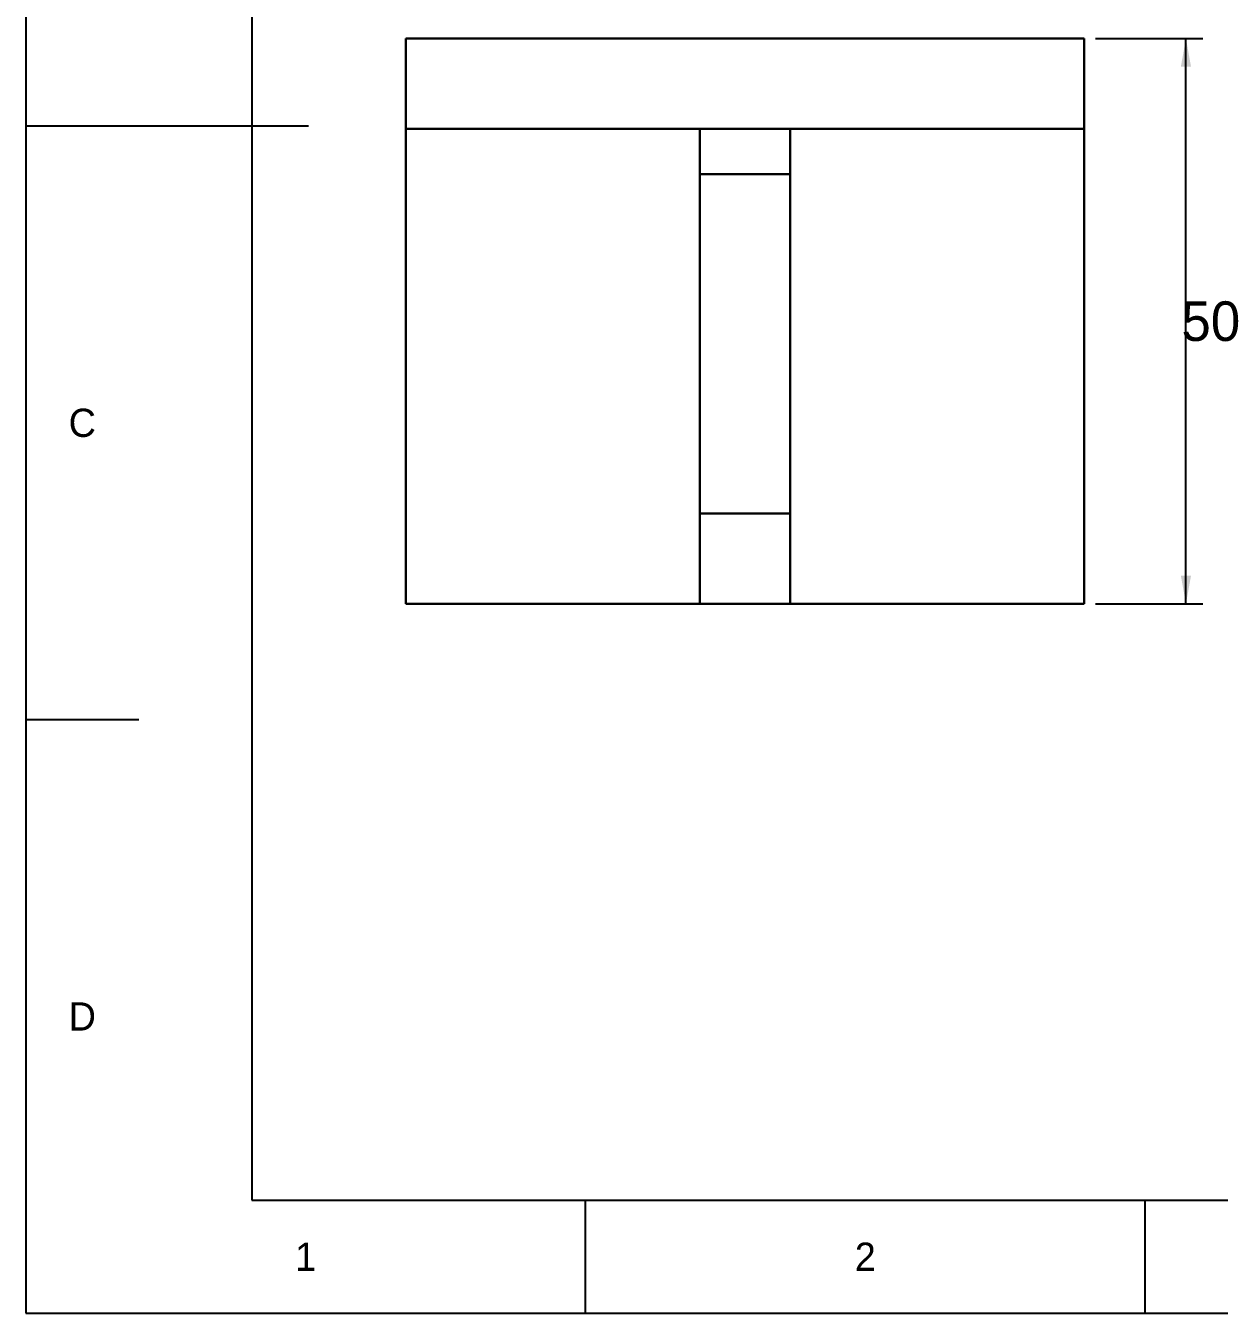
# Model space of a CAD drawing. Extents: x 0 to 297, y 0 to 210.
# Drawn here: x 0 to 105.6, y 0 to 113.9 of the extents above; entities that cross this region are included whole.
import ezdxf
from ezdxf.enums import TextEntityAlignment as Align

# ---------------------------------------------------------------- set-up
doc = ezdxf.new("R2010")
doc.units = 0
for name, color, linetype in [('COTAS', 7, 'CONTINUOUS'), ('FINA', 7, 'CONTINUOUS'), ('NORMA', 7, 'CONTINUOUS'), ('TEXTO', 7, 'CONTINUOUS'), ('VISIBLE', 7, 'CONTINUOUS')]:
    doc.layers.add(name, color=color, linetype=linetype)

msp = doc.modelspace()

# ---------------------------------------------------------------- linework, layer by layer
at = {"layer": 'COTAS'}
for p, q in [((94.6091, 112.7391), (104.1091, 112.7391)), ((102.6091, 62.7391), (102.6091, 112.7391)), ((94.6091, 62.7391), (104.1091, 62.7391))]:
    msp.add_line(p, q, dxfattribs=at)
for points in [[(102.6091, 112.7391), (103.0591, 110.2391), (102.1591, 110.2391)], [(102.6091, 62.7391), (103.0591, 65.2391), (102.1591, 65.2391)]]:
    msp.add_solid(points, dxfattribs=at)
at = {"layer": 'FINA'}
for p, q in [((0, 210), (0, 0)), ((0, 105), (10, 105)), ((0, 52.5), (10, 52.5)), ((49.5, 0), (49.5, 10)), ((99, 0), (99, 10)), ((0, 0), (297, 0))]:
    msp.add_line(p, q, dxfattribs=at)
at = {"layer": 'NORMA'}
for p, q in [((20, 200), (20, 10)), ((0, 105), (25, 105)), ((20, 10), (287, 10))]:
    msp.add_line(p, q, dxfattribs=at)
at = {"layer": 'VISIBLE'}
for p, q in [((33.6091, 112.7391), (33.6091, 112.7391)), ((33.6091, 104.7391), (33.6091, 112.7391)), ((33.6091, 112.7391), (33.6091, 112.7391)), ((33.6091, 112.7391), (33.6091, 112.7391)), ((33.6091, 112.7391), (33.6091, 112.7391)), ((33.6091, 112.7391), (33.6091, 112.7391)), ((33.6091, 112.7391), (33.6091, 112.7391)), ((33.6091, 112.7391), (33.6091, 112.7391)), ((33.6091, 112.7391), (33.6091, 112.7391)), ((33.6091, 112.7391), (33.6091, 112.7391)), ((33.6091, 112.7391), (33.6091, 112.7391)), ((33.6091, 112.7391), (33.6091, 112.7391)), ((33.6091, 112.7391), (33.6091, 112.7391)), ((33.6091, 112.7391), (33.6091, 104.7391)), ((33.6091, 112.7391), (59.6091, 112.7391)), ((34.2888, 112.7391), (33.6091, 112.7391)), ((33.6091, 112.7391), (33.6091, 108.7391)), ((33.6091, 108.7391), (33.6091, 112.7391)), ((34.7936, 112.7391), (34.2888, 112.7391)), ((36.6438, 112.7391), (34.7936, 112.7391)), ((38.3226, 112.7391), (36.6438, 112.7391)), ((39.8956, 112.7391), (38.3226, 112.7391)), ((39.1091, 112.7391), (39.1454, 112.7391)), ((39.1114, 112.7391), (39.1091, 112.7391)), ((39.1476, 112.7391), (39.1114, 112.7391)), ((39.1454, 112.7391), (39.1476, 112.7391)), ((39.1476, 112.7391), (39.2557, 112.7391)), ((39.1544, 112.7391), (39.1476, 112.7391)), ((39.2625, 112.7391), (39.1544, 112.7391)), ((39.2557, 112.7391), (39.2625, 112.7391)), ((39.2625, 112.7391), (39.4113, 112.7391)), ((39.2736, 112.7391), (39.2625, 112.7391)), ((39.4517, 112.7391), (39.2736, 112.7391)), ((40.039, 112.7391), (39.2738, 112.7391)), ((39.712, 112.7391), (39.3924, 112.7391)), ((39.4517, 112.7391), (39.4113, 112.7391)), ((39.4113, 112.7391), (39.4405, 112.7391)), ((39.4405, 112.7391), (39.4517, 112.7391)), ((39.4517, 112.7391), (39.6967, 112.7391)), ((39.467, 112.7391), (39.4517, 112.7391)), ((39.712, 112.7391), (39.467, 112.7391)), ((39.6967, 112.7391), (39.712, 112.7391)), ((39.712, 112.7391), (40.0198, 112.7391)), ((39.7313, 112.7391), (39.712, 112.7391)), ((40.039, 112.7391), (39.7313, 112.7391)), ((41.4177, 112.7391), (39.8956, 112.7391)), ((40.0198, 112.7391), (40.039, 112.7391)), ((40.039, 112.7391), (41.0463, 112.7391)), ((40.039, 112.7391), (40.4043, 112.7391)), ((40.0619, 112.7391), (40.039, 112.7391)), ((40.4271, 112.7391), (40.0619, 112.7391)), ((40.4043, 112.7391), (40.4271, 112.7391)), ((40.4271, 112.7391), (41.1978, 112.7391)), ((40.4271, 112.7391), (40.8437, 112.7391)), ((40.4532, 112.7391), (40.4271, 112.7391)), ((40.8697, 112.7391), (40.4532, 112.7391)), ((40.8437, 112.7391), (40.8697, 112.7391)), ((40.8697, 112.7391), (41.2768, 112.7391)), ((40.8697, 112.7391), (41.3303, 112.7391)), ((40.8985, 112.7391), (40.8697, 112.7391)), ((41.2768, 112.7391), (40.8985, 112.7391)), ((41.3591, 112.7391), (41.2768, 112.7391)), ((41.3303, 112.7391), (41.3591, 112.7391)), ((41.3591, 112.7391), (41.856, 112.7391)), ((41.3902, 112.7391), (41.3591, 112.7391)), ((41.8871, 112.7391), (41.3902, 112.7391)), ((42.9406, 112.7391), (41.4177, 112.7391)), ((41.856, 112.7391), (41.8871, 112.7391)), ((41.8871, 112.7391), (42.4117, 112.7391)), ((41.9198, 112.7391), (41.8871, 112.7391)), ((42.4444, 112.7391), (41.9198, 112.7391)), ((42.4117, 112.7391), (42.4444, 112.7391)), ((42.4444, 112.7391), (42.9878, 112.7391)), ((42.4784, 112.7391), (42.4444, 112.7391)), ((43.0218, 112.7391), (42.4784, 112.7391)), ((44.5202, 112.7391), (42.9406, 112.7391)), ((42.9878, 112.7391), (43.0218, 112.7391)), ((43.0218, 112.7391), (43.5746, 112.7391)), ((43.0563, 112.7391), (43.0218, 112.7391)), ((43.6091, 112.7391), (43.0563, 112.7391)), ((43.5746, 112.7391), (43.6091, 112.7391)), ((44.1965, 112.7391), (43.6091, 112.7391)), ((43.6437, 112.7391), (43.6091, 112.7391)), ((43.6091, 112.7391), (44.1619, 112.7391)), ((44.1965, 112.7391), (43.6437, 112.7391)), ((44.7738, 112.7391), (43.9053, 112.7391)), ((44.1619, 112.7391), (44.1965, 112.7391)), ((44.2305, 112.7391), (44.1965, 112.7391)), ((44.1965, 112.7391), (44.7399, 112.7391)), ((45.3312, 112.7391), (44.2067, 112.7391)), ((44.7738, 112.7391), (44.2305, 112.7391)), ((45.8591, 112.7391), (44.5161, 112.7391)), ((46.2268, 112.7391), (44.5202, 112.7391)), ((44.7399, 112.7391), (44.7738, 112.7391)), ((44.8066, 112.7391), (44.7738, 112.7391)), ((44.7738, 112.7391), (45.2984, 112.7391)), ((45.3312, 112.7391), (44.8066, 112.7391)), ((46.3486, 112.7391), (44.8365, 112.7391)), ((45.2984, 112.7391), (45.3312, 112.7391)), ((45.3623, 112.7391), (45.3312, 112.7391)), ((45.3312, 112.7391), (45.8281, 112.7391)), ((45.8591, 112.7391), (45.3623, 112.7391)), ((45.8281, 112.7391), (45.8591, 112.7391)), ((45.8879, 112.7391), (45.8591, 112.7391)), ((45.8591, 112.7391), (46.3198, 112.7391)), ((46.3486, 112.7391), (45.8879, 112.7391)), ((48.1603, 112.7391), (46.2268, 112.7391)), ((46.3198, 112.7391), (46.3486, 112.7391)), ((46.3486, 112.7391), (47.4352, 112.7391)), ((46.3746, 112.7391), (46.3486, 112.7391)), ((46.3486, 112.7391), (46.7651, 112.7391)), ((46.7911, 112.7391), (46.3746, 112.7391)), ((46.7651, 112.7391), (46.7911, 112.7391)), ((46.7911, 112.7391), (47.2551, 112.7391)), ((46.8139, 112.7391), (46.7911, 112.7391)), ((46.7911, 112.7391), (47.1564, 112.7391)), ((47.1792, 112.7391), (46.8139, 112.7391)), ((47.1564, 112.7391), (47.1792, 112.7391)), ((47.1792, 112.7391), (47.2342, 112.7391)), ((47.1985, 112.7391), (47.1792, 112.7391)), ((47.1792, 112.7391), (47.487, 112.7391)), ((47.2342, 112.7391), (47.1985, 112.7391)), ((47.5062, 112.7391), (47.2342, 112.7391)), ((47.487, 112.7391), (47.5062, 112.7391)), ((47.5216, 112.7391), (47.5062, 112.7391)), ((47.5062, 112.7391), (47.5618, 112.7391)), ((47.7666, 112.7391), (47.5216, 112.7391)), ((47.7666, 112.7391), (47.5618, 112.7391)), ((47.5618, 112.7391), (47.7513, 112.7391)), ((47.9558, 112.7391), (47.6242, 112.7391)), ((47.7513, 112.7391), (47.7666, 112.7391)), ((48.0706, 112.7391), (47.7597, 112.7391)), ((47.7777, 112.7391), (47.7666, 112.7391)), ((47.7666, 112.7391), (47.9447, 112.7391)), ((47.9558, 112.7391), (47.7777, 112.7391)), ((47.9447, 112.7391), (47.9558, 112.7391)), ((47.9625, 112.7391), (47.9558, 112.7391)), ((47.9558, 112.7391), (48.0639, 112.7391)), ((48.0706, 112.7391), (47.9625, 112.7391)), ((48.0639, 112.7391), (48.0706, 112.7391)), ((48.0729, 112.7391), (48.0706, 112.7391)), ((48.0706, 112.7391), (48.1069, 112.7391)), ((48.1091, 112.7391), (48.0729, 112.7391)), ((48.1069, 112.7391), (48.1091, 112.7391)), ((49.123, 112.7391), (48.1603, 112.7391)), ((50.4822, 112.7391), (49.123, 112.7391)), ((53.486, 112.7391), (50.4822, 112.7391)), ((57.5674, 112.7391), (53.486, 112.7391)), ((57.7901, 112.7391), (57.5674, 112.7391)), ((59.6091, 112.7391), (57.7901, 112.7391)), ((59.6091, 112.7391), (67.6091, 112.7391)), ((63.1154, 112.7391), (59.6091, 112.7391)), ((64.9904, 112.7391), (63.1154, 112.7391)), ((67.1129, 112.7391), (64.9904, 112.7391)), ((67.6091, 112.7391), (67.1129, 112.7391)), ((67.6091, 112.7391), (93.6091, 112.7391)), ((70.1905, 112.7391), (67.6091, 112.7391)), ((72.6847, 112.7391), (70.1905, 112.7391)), ((74.7936, 112.7391), (72.6847, 112.7391)), ((76.6438, 112.7391), (74.7936, 112.7391)), ((78.3226, 112.7391), (76.6438, 112.7391)), ((79.8956, 112.7391), (78.3226, 112.7391)), ((79.1091, 112.7391), (79.1454, 112.7391)), ((79.1114, 112.7391), (79.1091, 112.7391)), ((79.1476, 112.7391), (79.1114, 112.7391)), ((79.1454, 112.7391), (79.1476, 112.7391)), ((79.1476, 112.7391), (79.4585, 112.7391)), ((79.1476, 112.7391), (79.2557, 112.7391)), ((79.1544, 112.7391), (79.1476, 112.7391)), ((79.2625, 112.7391), (79.1544, 112.7391)), ((79.2557, 112.7391), (79.2625, 112.7391)), ((79.2625, 112.7391), (79.594, 112.7391)), ((79.2625, 112.7391), (79.4405, 112.7391)), ((79.2736, 112.7391), (79.2625, 112.7391)), ((79.4517, 112.7391), (79.2736, 112.7391)), ((79.4405, 112.7391), (79.4517, 112.7391)), ((79.4517, 112.7391), (79.6565, 112.7391)), ((79.4517, 112.7391), (79.6967, 112.7391)), ((79.467, 112.7391), (79.4517, 112.7391)), ((79.6565, 112.7391), (79.467, 112.7391)), ((79.712, 112.7391), (79.6565, 112.7391)), ((79.6967, 112.7391), (79.712, 112.7391)), ((79.712, 112.7391), (79.984, 112.7391)), ((79.7313, 112.7391), (79.712, 112.7391)), ((80.039, 112.7391), (79.7313, 112.7391)), ((80.8697, 112.7391), (79.783, 112.7391)), ((80.9203, 112.7391), (79.8956, 112.7391)), ((80.4271, 112.7391), (79.9632, 112.7391)), ((80.039, 112.7391), (79.984, 112.7391)), ((79.984, 112.7391), (80.0198, 112.7391)), ((80.0198, 112.7391), (80.039, 112.7391)), ((80.039, 112.7391), (80.4043, 112.7391)), ((80.0619, 112.7391), (80.039, 112.7391)), ((80.4271, 112.7391), (80.0619, 112.7391)), ((80.4043, 112.7391), (80.4271, 112.7391)), ((80.4271, 112.7391), (80.8437, 112.7391)), ((80.4532, 112.7391), (80.4271, 112.7391)), ((80.8697, 112.7391), (80.4532, 112.7391)), ((80.8437, 112.7391), (80.8697, 112.7391)), ((80.8697, 112.7391), (81.3303, 112.7391)), ((80.8985, 112.7391), (80.8697, 112.7391)), ((81.3591, 112.7391), (80.8985, 112.7391)), ((81.4177, 112.7391), (80.9203, 112.7391)), ((81.3303, 112.7391), (81.3591, 112.7391)), ((81.3591, 112.7391), (81.856, 112.7391)), ((81.3902, 112.7391), (81.3591, 112.7391)), ((81.8871, 112.7391), (81.3902, 112.7391)), ((82.9406, 112.7391), (81.4177, 112.7391)), ((81.856, 112.7391), (81.8871, 112.7391)), ((81.8871, 112.7391), (82.4117, 112.7391)), ((81.9198, 112.7391), (81.8871, 112.7391)), ((82.4444, 112.7391), (81.9198, 112.7391)), ((82.4117, 112.7391), (82.4444, 112.7391)), ((82.4444, 112.7391), (82.9878, 112.7391)), ((82.4784, 112.7391), (82.4444, 112.7391)), ((83.0218, 112.7391), (82.4784, 112.7391)), ((84.5202, 112.7391), (82.9406, 112.7391)), ((82.9878, 112.7391), (83.0218, 112.7391)), ((83.0218, 112.7391), (83.5746, 112.7391)), ((83.0563, 112.7391), (83.0218, 112.7391)), ((83.6091, 112.7391), (83.0563, 112.7391)), ((83.5746, 112.7391), (83.6091, 112.7391)), ((84.1965, 112.7391), (83.6091, 112.7391)), ((83.6091, 112.7391), (84.1619, 112.7391)), ((83.6437, 112.7391), (83.6091, 112.7391)), ((84.1965, 112.7391), (83.6437, 112.7391)), ((84.7738, 112.7391), (83.9053, 112.7391)), ((84.1619, 112.7391), (84.1965, 112.7391)), ((84.1965, 112.7391), (84.7399, 112.7391)), ((84.2305, 112.7391), (84.1965, 112.7391)), ((85.3312, 112.7391), (84.2067, 112.7391)), ((84.7738, 112.7391), (84.2305, 112.7391)), ((85.8591, 112.7391), (84.5161, 112.7391)), ((86.2268, 112.7391), (84.5202, 112.7391)), ((84.7399, 112.7391), (84.7738, 112.7391)), ((84.7738, 112.7391), (85.2984, 112.7391)), ((84.8066, 112.7391), (84.7738, 112.7391)), ((85.3312, 112.7391), (84.8066, 112.7391)), ((85.2984, 112.7391), (85.3312, 112.7391)), ((85.3312, 112.7391), (85.8281, 112.7391)), ((85.3623, 112.7391), (85.3312, 112.7391)), ((85.8591, 112.7391), (85.3623, 112.7391)), ((85.8281, 112.7391), (85.8591, 112.7391)), ((85.8591, 112.7391), (85.9415, 112.7391)), ((85.8879, 112.7391), (85.8591, 112.7391)), ((86.3486, 112.7391), (85.8879, 112.7391)), ((86.3486, 112.7391), (85.9415, 112.7391)), ((85.9415, 112.7391), (86.3198, 112.7391)), ((86.7911, 112.7391), (86.0205, 112.7391)), ((87.1792, 112.7391), (86.172, 112.7391)), ((88.1603, 112.7391), (86.2268, 112.7391)), ((86.3198, 112.7391), (86.3486, 112.7391)), ((86.3486, 112.7391), (86.7651, 112.7391)), ((86.3746, 112.7391), (86.3486, 112.7391)), ((86.7911, 112.7391), (86.3746, 112.7391)), ((86.7651, 112.7391), (86.7911, 112.7391)), ((86.7911, 112.7391), (87.1564, 112.7391)), ((86.8139, 112.7391), (86.7911, 112.7391)), ((87.1792, 112.7391), (86.8139, 112.7391)), ((87.1564, 112.7391), (87.1792, 112.7391)), ((87.1792, 112.7391), (87.9445, 112.7391)), ((87.1792, 112.7391), (87.487, 112.7391)), ((87.1985, 112.7391), (87.1792, 112.7391)), ((87.5062, 112.7391), (87.1985, 112.7391)), ((87.487, 112.7391), (87.5062, 112.7391)), ((87.5062, 112.7391), (87.8258, 112.7391)), ((87.5062, 112.7391), (87.7513, 112.7391)), ((87.5216, 112.7391), (87.5062, 112.7391)), ((87.7666, 112.7391), (87.5216, 112.7391)), ((87.7513, 112.7391), (87.7666, 112.7391)), ((87.7666, 112.7391), (87.807, 112.7391)), ((87.7666, 112.7391), (87.9447, 112.7391)), ((87.7777, 112.7391), (87.7666, 112.7391)), ((87.807, 112.7391), (87.7777, 112.7391)), ((87.9558, 112.7391), (87.807, 112.7391)), ((87.9447, 112.7391), (87.9558, 112.7391)), ((87.9625, 112.7391), (87.9558, 112.7391)), ((87.9558, 112.7391), (88.0639, 112.7391)), ((88.0706, 112.7391), (87.9625, 112.7391)), ((88.0639, 112.7391), (88.0706, 112.7391)), ((88.0729, 112.7391), (88.0706, 112.7391)), ((88.0706, 112.7391), (88.1069, 112.7391)), ((88.1091, 112.7391), (88.0729, 112.7391)), ((88.1069, 112.7391), (88.1091, 112.7391)), ((90.4822, 112.7391), (88.1603, 112.7391)), ((93.486, 112.7391), (90.4822, 112.7391)), ((93.6091, 112.7391), (93.486, 112.7391)), ((93.6091, 112.7391), (93.6091, 112.7391)), ((93.6091, 112.7391), (93.6091, 104.7391)), ((93.6091, 112.7391), (93.6091, 112.7391)), ((93.6091, 112.7391), (93.6091, 112.7391)), ((93.6091, 112.7391), (93.6091, 112.7391)), ((93.6091, 104.7391), (93.6091, 112.7391)), ((93.6091, 112.7391), (93.6091, 112.7391)), ((93.6091, 112.7391), (93.6091, 112.7391)), ((93.6091, 112.7391), (93.6091, 112.7391)), ((93.6091, 112.7391), (93.6091, 112.7391)), ((93.6091, 112.7391), (93.6091, 112.7391)), ((93.6091, 112.7391), (93.6091, 112.7391)), ((93.6091, 112.7391), (93.6091, 112.7391)), ((93.6091, 112.7391), (93.6091, 112.7391)), ((93.6091, 112.7391), (93.6091, 112.7391)), ((93.6091, 112.7391), (93.6091, 112.7391)), ((93.6091, 112.7391), (93.6091, 112.7391)), ((93.6091, 112.7391), (93.6091, 112.7391)), ((93.6091, 112.7391), (93.6091, 112.7391)), ((93.6091, 108.7391), (93.6091, 112.7391)), ((93.6091, 112.7391), (93.6091, 108.7391)), ((33.6091, 108.7391), (33.6091, 104.7391)), ((33.6091, 104.7391), (33.6091, 108.7391)), ((93.6091, 104.7391), (93.6091, 108.7391)), ((93.6091, 108.7391), (93.6091, 104.7391)), ((33.6091, 104.7391), (33.6091, 104.7391)), ((33.6091, 104.7391), (33.6091, 104.7391)), ((33.6091, 104.7391), (33.6091, 104.7391)), ((33.6091, 104.7391), (33.6091, 104.7391)), ((33.6091, 104.7391), (33.6091, 104.7391)), ((33.6091, 104.7391), (33.6091, 104.7391)), ((33.6091, 104.7391), (33.6091, 104.7391)), ((33.6091, 104.7391), (33.6091, 104.7391)), ((33.6091, 62.7391), (33.6091, 104.7391)), ((33.6091, 104.7391), (33.6091, 62.7391)), ((59.6091, 104.7391), (33.6091, 104.7391)), ((33.6091, 104.7391), (33.6091, 104.7391)), ((33.6091, 104.7391), (34.1287, 104.7391)), ((34.1287, 104.7391), (35.5359, 104.7391)), ((35.5359, 104.7391), (36.6299, 104.7391)), ((36.6299, 104.7391), (37.5093, 104.7391)), ((37.5093, 104.7391), (38.2351, 104.7391)), ((38.2351, 104.7391), (38.847, 104.7391)), ((38.847, 104.7391), (39.3713, 104.7391)), ((39.1476, 104.7391), (39.1091, 104.7391)), ((39.1091, 104.7391), (39.1476, 104.7391)), ((39.2625, 104.7391), (39.1476, 104.7391)), ((39.1476, 104.7391), (39.2625, 104.7391)), ((39.4113, 104.7391), (39.2625, 104.7391)), ((39.2625, 104.7391), (39.4517, 104.7391)), ((39.2738, 104.7391), (40.039, 104.7391)), ((39.3713, 104.7391), (39.8264, 104.7391)), ((39.3924, 104.7391), (39.712, 104.7391)), ((39.4113, 104.7391), (39.4517, 104.7391)), ((39.712, 104.7391), (39.4517, 104.7391)), ((39.4517, 104.7391), (39.712, 104.7391)), ((40.039, 104.7391), (39.712, 104.7391)), ((39.712, 104.7391), (40.039, 104.7391)), ((39.8264, 104.7391), (40.2249, 104.7391)), ((41.0463, 104.7391), (40.039, 104.7391)), ((40.4271, 104.7391), (40.039, 104.7391)), ((40.039, 104.7391), (40.4271, 104.7391)), ((40.2249, 104.7391), (40.4829, 104.7391)), ((41.1978, 104.7391), (40.4271, 104.7391)), ((40.8697, 104.7391), (40.4271, 104.7391)), ((40.4271, 104.7391), (40.8697, 104.7391)), ((40.4829, 104.7391), (40.575, 104.7391)), ((40.575, 104.7391), (40.8813, 104.7391)), ((41.2768, 104.7391), (40.8697, 104.7391)), ((41.3591, 104.7391), (40.8697, 104.7391)), ((40.8813, 104.7391), (41.1445, 104.7391)), ((41.1445, 104.7391), (41.3599, 104.7391)), ((41.5131, 104.7391), (41.2768, 104.7391)), ((41.2768, 104.7391), (41.3591, 104.7391)), ((41.5678, 104.7391), (41.3591, 104.7391)), ((41.8871, 104.7391), (41.3591, 104.7391)), ((41.3591, 104.7391), (41.8871, 104.7391)), ((41.3599, 104.7391), (41.5131, 104.7391)), ((41.5131, 104.7391), (41.5678, 104.7391)), ((41.8871, 104.7391), (41.5678, 104.7391)), ((41.5678, 104.7391), (41.9523, 104.7391)), ((45.6505, 104.7391), (41.5678, 104.7391)), ((42.4444, 104.7391), (41.8871, 104.7391)), ((42.4444, 104.7391), (41.8871, 104.7391)), ((41.9523, 104.7391), (42.5373, 104.7391)), ((43.0218, 104.7391), (42.4444, 104.7391)), ((43.0218, 104.7391), (42.4444, 104.7391)), ((42.5373, 104.7391), (43.0825, 104.7391)), ((43.6091, 104.7391), (43.0218, 104.7391)), ((43.6091, 104.7391), (43.0218, 104.7391)), ((43.0825, 104.7391), (43.6091, 104.7391)), ((43.6091, 104.7391), (44.1965, 104.7391)), ((43.6091, 104.7391), (44.1357, 104.7391)), ((44.1965, 104.7391), (43.6091, 104.7391)), ((43.9053, 104.7391), (44.7738, 104.7391)), ((44.1357, 104.7391), (44.6809, 104.7391)), ((44.7738, 104.7391), (44.1965, 104.7391)), ((44.7738, 104.7391), (44.1965, 104.7391)), ((44.2067, 104.7391), (45.3312, 104.7391)), ((44.5161, 104.7391), (45.8591, 104.7391)), ((44.6809, 104.7391), (45.266, 104.7391)), ((45.3312, 104.7391), (44.7738, 104.7391)), ((45.3312, 104.7391), (44.7738, 104.7391)), ((44.8365, 104.7391), (46.3486, 104.7391)), ((45.266, 104.7391), (45.6505, 104.7391)), ((45.6505, 104.7391), (45.3312, 104.7391)), ((45.3312, 104.7391), (45.8591, 104.7391)), ((45.8591, 104.7391), (45.3312, 104.7391)), ((45.6505, 104.7391), (45.7951, 104.7391)), ((45.7951, 104.7391), (46.5166, 104.7391)), ((45.8591, 104.7391), (46.3486, 104.7391)), ((46.3486, 104.7391), (45.8591, 104.7391)), ((47.4352, 104.7391), (46.3486, 104.7391)), ((46.3486, 104.7391), (46.7911, 104.7391)), ((46.7911, 104.7391), (46.3486, 104.7391)), ((46.5166, 104.7391), (47.7268, 104.7391)), ((51.2377, 104.7391), (46.5166, 104.7391)), ((47.2551, 104.7391), (46.7911, 104.7391)), ((46.7911, 104.7391), (47.1792, 104.7391)), ((47.1792, 104.7391), (46.7911, 104.7391)), ((47.2342, 104.7391), (47.1792, 104.7391)), ((47.5062, 104.7391), (47.1792, 104.7391)), ((47.2342, 104.7391), (47.5062, 104.7391)), ((47.5062, 104.7391), (47.7666, 104.7391)), ((47.5618, 104.7391), (47.5062, 104.7391)), ((47.5618, 104.7391), (47.7666, 104.7391)), ((47.6242, 104.7391), (47.9558, 104.7391)), ((47.7268, 104.7391), (51.2377, 104.7391)), ((47.7597, 104.7391), (48.0706, 104.7391)), ((47.7666, 104.7391), (47.9558, 104.7391)), ((47.9558, 104.7391), (47.7666, 104.7391)), ((47.9558, 104.7391), (48.0706, 104.7391)), ((48.0706, 104.7391), (47.9558, 104.7391)), ((48.0706, 104.7391), (48.1091, 104.7391)), ((48.1091, 104.7391), (48.0706, 104.7391)), ((51.2377, 104.7391), (57.856, 104.7391)), ((57.856, 104.7391), (59.6091, 104.7391)), ((67.6091, 104.7391), (59.6091, 104.7391)), ((59.6091, 104.7391), (65.3454, 104.7391)), ((59.6091, 82.6724), (59.6091, 104.7391)), ((59.6091, 104.7391), (59.6091, 88.8058)), ((65.3454, 104.7391), (67.6091, 104.7391)), ((93.6091, 104.7391), (67.6091, 104.7391)), ((67.6091, 104.7391), (69.5403, 104.7391)), ((67.6091, 104.7391), (67.6091, 88.8058)), ((67.6091, 82.6724), (67.6091, 104.7391)), ((69.5403, 104.7391), (72.2377, 104.7391)), ((72.2377, 104.7391), (74.1287, 104.7391)), ((74.1287, 104.7391), (75.5359, 104.7391)), ((75.5359, 104.7391), (76.6299, 104.7391)), ((76.6299, 104.7391), (77.5093, 104.7391)), ((77.5093, 104.7391), (78.2351, 104.7391)), ((78.2351, 104.7391), (78.847, 104.7391)), ((78.847, 104.7391), (79.3713, 104.7391)), ((79.1476, 104.7391), (79.1091, 104.7391)), ((79.1091, 104.7391), (79.1476, 104.7391)), ((79.4585, 104.7391), (79.1476, 104.7391)), ((79.2625, 104.7391), (79.1476, 104.7391)), ((79.1476, 104.7391), (79.2625, 104.7391)), ((79.594, 104.7391), (79.2625, 104.7391)), ((79.4517, 104.7391), (79.2625, 104.7391)), ((79.2625, 104.7391), (79.4517, 104.7391)), ((79.3713, 104.7391), (79.8264, 104.7391)), ((79.6565, 104.7391), (79.4517, 104.7391)), ((79.712, 104.7391), (79.4517, 104.7391)), ((79.6565, 104.7391), (79.712, 104.7391)), ((79.984, 104.7391), (79.712, 104.7391)), ((79.712, 104.7391), (80.039, 104.7391)), ((79.783, 104.7391), (80.8697, 104.7391)), ((79.8264, 104.7391), (80.2249, 104.7391)), ((79.9632, 104.7391), (80.4271, 104.7391)), ((79.984, 104.7391), (80.039, 104.7391)), ((81.1445, 104.7391), (80.039, 104.7391)), ((80.4271, 104.7391), (80.039, 104.7391)), ((80.039, 104.7391), (80.4271, 104.7391)), ((80.2249, 104.7391), (80.575, 104.7391)), ((81.3599, 104.7391), (80.4271, 104.7391)), ((80.8697, 104.7391), (80.4271, 104.7391)), ((80.4271, 104.7391), (80.8697, 104.7391)), ((80.575, 104.7391), (80.8813, 104.7391)), ((81.5131, 104.7391), (80.8697, 104.7391)), ((81.3591, 104.7391), (80.8697, 104.7391)), ((80.8697, 104.7391), (81.3591, 104.7391)), ((80.8813, 104.7391), (81.1445, 104.7391)), ((81.1445, 104.7391), (81.3599, 104.7391)), ((81.5678, 104.7391), (81.3591, 104.7391)), ((81.8871, 104.7391), (81.3591, 104.7391)), ((81.3591, 104.7391), (81.8871, 104.7391)), ((81.3599, 104.7391), (81.5131, 104.7391)), ((81.5131, 104.7391), (81.5678, 104.7391)), ((81.8871, 104.7391), (81.5678, 104.7391)), ((81.5678, 104.7391), (81.9523, 104.7391)), ((85.6505, 104.7391), (81.5678, 104.7391)), ((82.4444, 104.7391), (81.8871, 104.7391)), ((82.4444, 104.7391), (81.8871, 104.7391)), ((81.9523, 104.7391), (82.5373, 104.7391)), ((83.0218, 104.7391), (82.4444, 104.7391)), ((83.0218, 104.7391), (82.4444, 104.7391)), ((82.5373, 104.7391), (83.0825, 104.7391)), ((83.6091, 104.7391), (83.0218, 104.7391)), ((83.6091, 104.7391), (83.0218, 104.7391)), ((83.0825, 104.7391), (83.6091, 104.7391)), ((83.6091, 104.7391), (84.1965, 104.7391)), ((83.6091, 104.7391), (84.1357, 104.7391)), ((84.1965, 104.7391), (83.6091, 104.7391)), ((83.9053, 104.7391), (84.7738, 104.7391)), ((84.1357, 104.7391), (84.6809, 104.7391)), ((84.7738, 104.7391), (84.1965, 104.7391)), ((84.7738, 104.7391), (84.1965, 104.7391)), ((84.2067, 104.7391), (85.3312, 104.7391)), ((84.5161, 104.7391), (85.8591, 104.7391)), ((84.6809, 104.7391), (85.266, 104.7391)), ((85.3312, 104.7391), (84.7738, 104.7391)), ((85.3312, 104.7391), (84.7738, 104.7391)), ((85.266, 104.7391), (85.6505, 104.7391)), ((85.6505, 104.7391), (85.3312, 104.7391)), ((85.8591, 104.7391), (85.3312, 104.7391)), ((85.3312, 104.7391), (85.8591, 104.7391)), ((85.6505, 104.7391), (85.7951, 104.7391)), ((85.7951, 104.7391), (86.5166, 104.7391)), ((85.9415, 104.7391), (85.8591, 104.7391)), ((85.8591, 104.7391), (86.3486, 104.7391)), ((85.9415, 104.7391), (86.3486, 104.7391)), ((86.0205, 104.7391), (86.7911, 104.7391)), ((86.172, 104.7391), (87.1792, 104.7391)), ((86.7911, 104.7391), (86.3486, 104.7391)), ((86.3486, 104.7391), (86.7911, 104.7391)), ((86.5166, 104.7391), (91.2377, 104.7391)), ((88.3917, 104.7391), (86.5166, 104.7391)), ((87.1792, 104.7391), (86.7911, 104.7391)), ((86.7911, 104.7391), (87.1792, 104.7391)), ((87.9445, 104.7391), (87.1792, 104.7391)), ((87.5062, 104.7391), (87.1792, 104.7391)), ((87.1792, 104.7391), (87.5062, 104.7391)), ((87.8258, 104.7391), (87.5062, 104.7391)), ((87.7666, 104.7391), (87.5062, 104.7391)), ((87.5062, 104.7391), (87.7666, 104.7391)), ((87.807, 104.7391), (87.7666, 104.7391)), ((87.9558, 104.7391), (87.7666, 104.7391)), ((87.807, 104.7391), (87.9558, 104.7391)), ((87.9558, 104.7391), (88.0706, 104.7391)), ((88.0706, 104.7391), (87.9558, 104.7391)), ((88.0706, 104.7391), (88.1091, 104.7391)), ((88.1091, 104.7391), (88.0706, 104.7391)), ((91.2377, 104.7391), (88.3917, 104.7391)), ((91.2377, 104.7391), (93.6091, 104.7391)), ((93.6091, 104.7391), (93.6091, 104.7391)), ((93.6091, 104.7391), (93.6091, 104.7391)), ((93.6091, 104.7391), (93.6091, 104.7391)), ((93.6091, 62.7391), (93.6091, 104.7391)), ((93.6091, 104.7391), (93.6091, 62.7391)), ((93.6091, 104.7391), (93.6091, 104.7391)), ((93.6091, 104.7391), (93.6091, 104.7391)), ((93.6091, 104.7391), (93.6091, 104.7391)), ((93.6091, 104.7391), (93.6091, 104.7391)), ((93.6091, 104.7391), (93.6091, 104.7391)), ((93.6091, 104.7391), (93.6091, 104.7391)), ((93.6091, 104.7391), (93.6091, 104.7391)), ((93.6091, 104.7391), (93.6091, 104.7391)), ((93.6091, 104.7391), (93.6091, 104.7391)), ((59.6091, 100.7391), (65.3454, 100.7391)), ((63.1154, 100.7391), (59.6091, 100.7391)), ((59.6091, 100.7391), (59.6091, 100.7391)), ((59.6091, 100.7391), (59.6091, 100.7391)), ((59.6091, 100.7391), (59.6091, 70.7391)), ((59.6091, 100.7391), (59.6091, 100.7391)), ((59.6091, 100.7391), (59.6091, 100.7391)), ((59.6091, 100.7391), (59.6091, 100.7391)), ((59.6091, 70.7391), (59.6091, 100.7391)), ((59.6091, 100.7391), (59.6091, 100.7391)), ((64.9904, 100.7391), (63.1154, 100.7391)), ((67.1129, 100.7391), (64.9904, 100.7391)), ((65.3454, 100.7391), (67.6091, 100.7391)), ((67.6091, 100.7391), (67.1129, 100.7391)), ((67.6091, 70.7391), (67.6091, 100.7391)), ((67.6091, 100.7391), (67.6091, 100.7391)), ((67.6091, 100.7391), (67.6091, 100.7391)), ((67.6091, 100.7391), (67.6091, 100.7391)), ((67.6091, 100.7391), (67.6091, 100.7391)), ((67.6091, 100.7391), (67.6091, 100.7391)), ((67.6091, 100.7391), (67.6091, 100.7391)), ((67.6091, 100.7391), (67.6091, 70.7391)), ((59.6091, 88.8058), (59.6091, 62.7391)), ((67.6091, 88.8058), (67.6091, 62.7391)), ((59.6091, 62.7391), (59.6091, 82.6724)), ((67.6091, 62.7391), (67.6091, 82.6724)), ((65.3454, 70.7391), (59.6091, 70.7391)), ((59.6091, 70.7391), (63.1154, 70.7391)), ((59.6091, 70.7391), (59.6091, 70.7391)), ((59.6091, 70.7391), (59.6091, 70.7391)), ((59.6091, 70.7391), (59.6091, 70.7391)), ((59.6091, 70.7391), (59.6091, 70.7391)), ((59.6091, 70.7391), (59.6091, 70.7391)), ((59.6091, 70.7391), (59.6091, 70.7391)), ((63.1154, 70.7391), (64.9904, 70.7391)), ((64.9904, 70.7391), (67.1129, 70.7391)), ((67.6091, 70.7391), (65.3454, 70.7391)), ((67.1129, 70.7391), (67.6091, 70.7391)), ((67.6091, 70.7391), (67.6091, 70.7391)), ((67.6091, 70.7391), (67.6091, 70.7391)), ((67.6091, 70.7391), (67.6091, 70.7391)), ((67.6091, 70.7391), (67.6091, 70.7391)), ((67.6091, 70.7391), (67.6091, 70.7391)), ((67.6091, 70.7391), (67.6091, 70.7391)), ((33.6091, 62.7391), (33.6091, 62.7391)), ((33.6091, 62.7391), (33.6091, 62.7391)), ((33.6091, 62.7391), (33.6091, 62.7391)), ((33.6091, 62.7391), (33.6091, 62.7391)), ((33.6091, 62.7391), (33.6091, 62.7391)), ((34.1287, 62.7391), (33.6091, 62.7391)), ((33.6091, 62.7391), (34.2888, 62.7391)), ((35.5359, 62.7391), (34.1287, 62.7391)), ((34.2888, 62.7391), (34.7936, 62.7391)), ((34.7936, 62.7391), (36.6438, 62.7391)), ((36.6299, 62.7391), (35.5359, 62.7391)), ((37.5093, 62.7391), (36.6299, 62.7391)), ((36.6438, 62.7391), (38.3226, 62.7391)), ((38.2351, 62.7391), (37.5093, 62.7391)), ((38.847, 62.7391), (38.2351, 62.7391)), ((38.3226, 62.7391), (39.8956, 62.7391)), ((39.3713, 62.7391), (38.847, 62.7391)), ((39.8264, 62.7391), (39.3713, 62.7391)), ((40.2249, 62.7391), (39.8264, 62.7391)), ((39.8956, 62.7391), (41.4177, 62.7391)), ((40.4829, 62.7391), (40.2249, 62.7391)), ((40.575, 62.7391), (40.4829, 62.7391)), ((40.8813, 62.7391), (40.575, 62.7391)), ((41.1445, 62.7391), (40.8813, 62.7391)), ((41.3599, 62.7391), (41.1445, 62.7391)), ((41.5131, 62.7391), (41.3599, 62.7391)), ((41.4177, 62.7391), (42.9406, 62.7391)), ((41.5678, 62.7391), (41.5131, 62.7391)), ((45.6505, 62.7391), (41.5678, 62.7391)), ((42.9406, 62.7391), (44.5202, 62.7391)), ((44.5202, 62.7391), (46.2268, 62.7391)), ((45.7951, 62.7391), (45.6505, 62.7391)), ((46.5166, 62.7391), (45.7951, 62.7391)), ((46.2268, 62.7391), (48.1603, 62.7391)), ((51.2377, 62.7391), (46.5166, 62.7391)), ((48.1603, 62.7391), (49.123, 62.7391)), ((49.123, 62.7391), (50.4822, 62.7391)), ((50.4822, 62.7391), (53.486, 62.7391)), ((57.856, 62.7391), (51.2377, 62.7391)), ((53.486, 62.7391), (57.5674, 62.7391)), ((57.5674, 62.7391), (57.7901, 62.7391)), ((57.7901, 62.7391), (59.6091, 62.7391)), ((59.6091, 62.7391), (57.856, 62.7391)), ((65.3454, 62.7391), (59.6091, 62.7391)), ((59.6091, 62.7391), (63.1154, 62.7391)), ((63.1154, 62.7391), (64.9904, 62.7391)), ((64.9904, 62.7391), (67.1129, 62.7391)), ((67.6091, 62.7391), (65.3454, 62.7391)), ((67.1129, 62.7391), (67.6091, 62.7391)), ((69.5403, 62.7391), (67.6091, 62.7391)), ((67.6091, 62.7391), (70.1905, 62.7391)), ((72.2377, 62.7391), (69.5403, 62.7391)), ((70.1905, 62.7391), (72.6847, 62.7391)), ((74.1287, 62.7391), (72.2377, 62.7391)), ((72.6847, 62.7391), (74.7936, 62.7391)), ((75.5359, 62.7391), (74.1287, 62.7391)), ((74.7936, 62.7391), (76.6438, 62.7391)), ((76.6299, 62.7391), (75.5359, 62.7391)), ((77.5093, 62.7391), (76.6299, 62.7391)), ((76.6438, 62.7391), (78.3226, 62.7391)), ((78.2351, 62.7391), (77.5093, 62.7391)), ((78.847, 62.7391), (78.2351, 62.7391)), ((78.3226, 62.7391), (79.8956, 62.7391)), ((79.3713, 62.7391), (78.847, 62.7391)), ((79.8264, 62.7391), (79.3713, 62.7391)), ((80.2249, 62.7391), (79.8264, 62.7391)), ((79.8956, 62.7391), (80.9203, 62.7391)), ((80.575, 62.7391), (80.2249, 62.7391)), ((80.8813, 62.7391), (80.575, 62.7391)), ((81.1445, 62.7391), (80.8813, 62.7391)), ((80.9203, 62.7391), (81.4177, 62.7391)), ((81.3599, 62.7391), (81.1445, 62.7391)), ((81.5131, 62.7391), (81.3599, 62.7391)), ((81.4177, 62.7391), (82.9406, 62.7391)), ((81.5678, 62.7391), (81.5131, 62.7391)), ((85.6505, 62.7391), (81.5678, 62.7391)), ((82.9406, 62.7391), (84.5202, 62.7391)), ((84.5202, 62.7391), (86.2268, 62.7391)), ((85.7951, 62.7391), (85.6505, 62.7391)), ((86.5166, 62.7391), (85.7951, 62.7391)), ((86.2268, 62.7391), (88.1603, 62.7391)), ((91.2377, 62.7391), (86.5166, 62.7391)), ((88.1603, 62.7391), (90.4822, 62.7391)), ((90.4822, 62.7391), (93.486, 62.7391)), ((93.6091, 62.7391), (91.2377, 62.7391)), ((93.486, 62.7391), (93.6091, 62.7391)), ((93.6091, 62.7391), (93.6091, 62.7391)), ((93.6091, 62.7391), (93.6091, 62.7391)), ((93.6091, 62.7391), (93.6091, 62.7391)), ((93.6091, 62.7391), (93.6091, 62.7391)), ((93.6091, 62.7391), (93.6091, 62.7391)), ((93.6091, 62.7391), (93.6091, 62.7391))]:
    msp.add_line(p, q, dxfattribs=at)

# ---------------------------------------------------------------- texts
at = {"layer": 'COTAS'}
msp.add_text('50', height=3.5, dxfattribs=at).set_placement((104.8091, 87.7391), align=Align.MIDDLE_CENTER)
at = {"layer": 'TEXTO'}
for s, p in [('C', (5, 78.75)), ('D', (5, 26.25)), ('1', (24.75, 5)), ('2', (74.25, 5))]:
    msp.add_text(s, height=2.5, dxfattribs=at).set_placement(p, align=Align.MIDDLE_CENTER)

doc.saveas('drawing.dxf')
